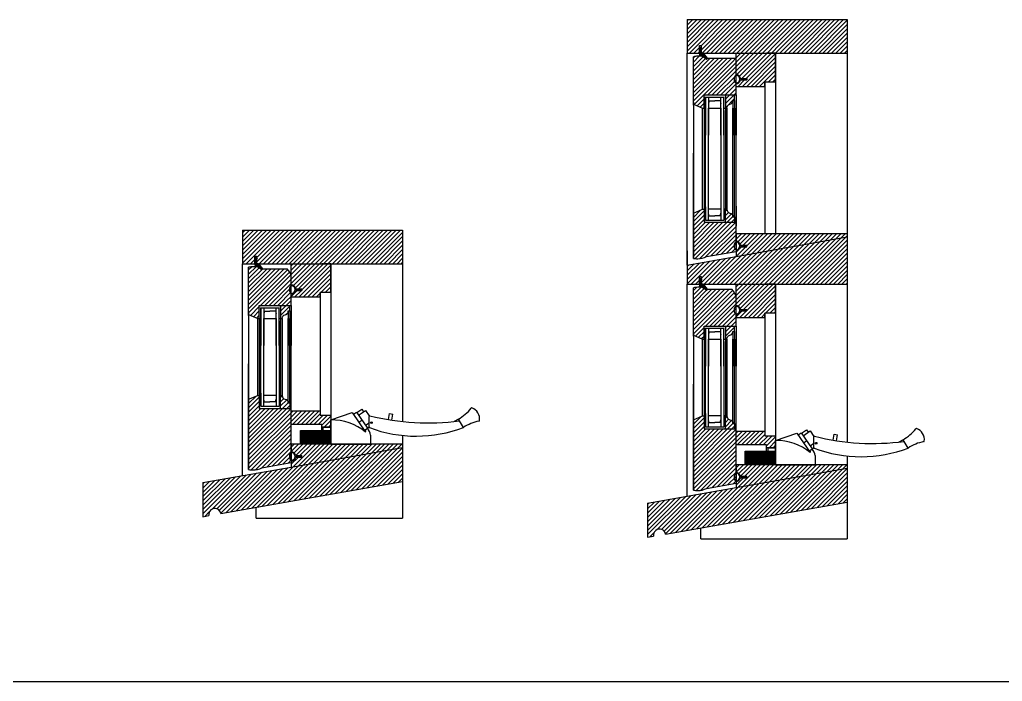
# Model space of a CAD drawing. Header units: inches. Extents: x 1985 to 11287, y 379 to 3234.
# Drawn here: x 8971.28 to 9011.59, y 1719.92 to 1747.06 of the extents above; entities that cross this region are included whole.
import ezdxf

# ---------------------------------------------------------------- set-up
doc = ezdxf.new("R2010")
doc.units = ezdxf.units.IN
doc.header["$MEASUREMENT"] = 0
for name, color, linetype in [('glass 99', 6, 'CONTINUOUS'), ('glazing tape 99', 7, 'CONTINUOUS'), ('hardware 99', 94, 'CONTINUOUS'), ('hatch 99', 1, 'CONTINUOUS'), ('separation 99', 3, 'CONTINUOUS'), ('weatherstripping 99', 5, 'CONTINUOUS'), ('wood detail 99', 7, 'CONTINUOUS')]:
    doc.layers.add(name, color=color, linetype=linetype)
pattern_1 = [(45, (8567.92054, 1741.58993), (-0.088388348, 0.088388348), [])]

msp = doc.modelspace()

# ---------------------------------------------------------------- hatches: boundary and pattern name
at = {"layer": 'glazing tape 99'}
h = msp.add_hatch(color=256, dxfattribs=at)
h.paths.add_polyline_path([(8999.412384, 1743.430444), (8999.349884, 1743.430444), (8999.349884, 1743.966158), (8999.412384, 1743.966158)])
h.paths.add_polyline_path([(9000.224884, 1743.430444), (9000.162384, 1743.430444), (9000.162384, 1743.966158), (9000.224884, 1743.966158)])
h = msp.add_hatch(color=256, dxfattribs=at)
h.paths.add_polyline_path([(8999.412384, 1739.280562), (8999.349884, 1739.280562), (8999.349884, 1738.744848), (8999.412384, 1738.744848)])
h.paths.add_polyline_path([(9000.224884, 1739.280562), (9000.162384, 1739.280562), (9000.162384, 1738.744848), (9000.224884, 1738.744848)])
h = msp.add_hatch(color=256, dxfattribs=at)
h.paths.add_polyline_path([(8981.171791, 1734.799268), (8981.109291, 1734.799268), (8981.109291, 1735.334982), (8981.171791, 1735.334982)])
h.paths.add_polyline_path([(8981.984291, 1734.799268), (8981.921791, 1734.799268), (8981.921791, 1735.334982), (8981.984291, 1735.334982)])
h = msp.add_hatch(color=256, dxfattribs=at)
h.paths.add_polyline_path([(8999.412384, 1733.956237), (8999.349884, 1733.956237), (8999.349884, 1734.491952), (8999.412384, 1734.491952)])
h.paths.add_polyline_path([(9000.224884, 1733.956237), (9000.162384, 1733.956237), (9000.162384, 1734.491952), (9000.224884, 1734.491952)])
h = msp.add_hatch(color=256, dxfattribs=at)
h.paths.add_polyline_path([(8981.171791, 1731.649386), (8981.109291, 1731.649386), (8981.109291, 1731.113672), (8981.171791, 1731.113672)])
h.paths.add_polyline_path([(8981.984291, 1731.649386), (8981.921791, 1731.649386), (8981.921791, 1731.113672), (8981.984291, 1731.113672)])
h = msp.add_hatch(color=256, dxfattribs=at)
h.paths.add_polyline_path([(8999.412384, 1730.806356), (8999.349884, 1730.806356), (8999.349884, 1730.270641), (8999.412384, 1730.270641)])
h.paths.add_polyline_path([(9000.224884, 1730.806356), (9000.162384, 1730.806356), (9000.162384, 1730.270641), (9000.224884, 1730.270641)])
at = {"layer": 'hardware 99'}
h = msp.add_hatch(dxfattribs=at)
h.set_pattern_fill('HONEY', color=256, scale=0.25, style=0)
h.set_pattern_definition([(0, (8579.83213, 1480.44146), (0.046875, 0.0270632937), [0.03125, -0.0625]), (120, (8579.83213, 1480.44146), (-0.0468749999, 0.027063294), [0.03125, -0.0625]), (60, (8579.83213, 1480.44146), (1e-10, 0.0541265877), [-0.0625, 0.03125])])
h.paths.add_polyline_path([(8982.796791, 1730.207934), (8982.796791, 1729.645434), (8984.046791, 1729.645434), (8984.046791, 1730.207934)])
h = msp.add_hatch(dxfattribs=at)
h.set_pattern_fill('HONEY', color=256, scale=0.25, style=0)
h.set_pattern_definition([(0, (8598.07272, 1479.59843), (0.046875, 0.0270632937), [0.03125, -0.0625]), (120, (8598.07272, 1479.59843), (-0.0468749999, 0.027063294), [0.03125, -0.0625]), (60, (8598.07272, 1479.59843), (1e-10, 0.0541265877), [-0.0625, 0.03125])])
h.paths.add_polyline_path([(9001.037384, 1729.364904), (9001.037384, 1728.802404), (9002.287384, 1728.802404), (9002.287384, 1729.364904)])
at = {"layer": 'hatch 99'}
h = msp.add_hatch(dxfattribs=at)
h.set_pattern_fill('ANSI31', color=256, style=0)
h.set_pattern_definition(pattern_1)
h.paths.add_polyline_path([(8998.662384, 1747.055444), (8998.662384, 1745.680444), (8999.162433, 1745.680444), (8999.162433, 1745.992944), (8999.232433, 1745.992944), (8999.232433, 1745.680444), (9005.224884, 1745.680444), (9005.224884, 1747.055444)])
h.paths.add_polyline_path([(9000.662384, 1745.680444), (9000.662384, 1744.930444), (9000.662384, 1744.804994, -0.365977382), (9000.847261, 1744.648744), (9001.099884, 1744.648744), (9001.099884, 1744.586244), (9000.847261, 1744.586244, -0.365977382), (9000.662384, 1744.429994), (9000.662384, 1744.305444), (9001.849884, 1744.305444), (9001.849884, 1744.492944), (9002.287384, 1744.492944), (9002.287384, 1745.680444)])
h.paths.add_polyline_path([(9000.662384, 1745.180444), (9000.662384, 1745.471753), (8999.47453, 1745.471753, 0.141972216), (8999.092188, 1745.553825, 0.035496617), (8998.912384, 1745.536758), (8998.912384, 1743.591158), (8999.287384, 1743.430444), (8999.349884, 1743.430444), (8999.349884, 1743.966158), (9000.662384, 1743.966158)])
h.paths.add_polyline_path([(9000.224884, 1743.966158), (9000.224884, 1743.430444), (9000.287384, 1743.430444, -0.375199902), (9000.412384, 1743.586694, 0.375199902), (9000.537384, 1743.742944), (9000.599884, 1743.742944), (9000.599884, 1743.966158)])
h = msp.add_hatch(dxfattribs=at)
h.set_pattern_fill('ANSI31', color=256, style=0)
h.set_pattern_definition(pattern_1)
h.paths.add_polyline_path([(9000.537384, 1738.968062), (9000.537384, 1738.981184, 0.350781055), (9000.412384, 1739.124312, -0.375199902), (9000.287384, 1739.280562), (9000.224884, 1739.280562), (9000.224884, 1738.744848), (9000.599884, 1738.744848), (9000.599884, 1738.968062)])
h.paths.add_polyline_path([(9000.662384, 1737.552219), (9000.662384, 1738.27661), (9000.662384, 1738.744848), (8999.349884, 1738.744848), (8999.349884, 1739.280562), (8999.287384, 1739.280562), (8998.912384, 1739.119848), (8998.912384, 1739.039491), (8998.912384, 1737.266806, 0.035496617), (8999.092188, 1737.24974, 0.12567906), (8999.455163, 1737.339354)])
h.paths.add_polyline_path([(9005.224884, 1738.143585), (9005.224884, 1738.27661), (9000.662384, 1738.27661), (9000.662384, 1737.96411, -0.365977382), (9000.847261, 1737.80786), (9001.099884, 1737.80786), (9001.099884, 1737.74536), (9000.847261, 1737.74536, -0.365977382), (9000.662384, 1737.58911), (9000.662384, 1737.339093)])
h.paths.add_polyline_path([(9000.662384, 1737.339093), (8998.662384, 1736.986439), (8998.662384, 1736.206237), (8999.162433, 1736.206237), (8999.162433, 1736.518737), (8999.232433, 1736.518737), (8999.232433, 1736.206237), (9005.224884, 1736.206237), (9005.224884, 1737.956237), (9005.224884, 1738.143585)])
h.paths.add_polyline_path([(9001.099884, 1735.174537), (9001.099884, 1735.112037), (9000.847261, 1735.112037, -0.365977382), (9000.662384, 1734.955787), (9000.662384, 1734.831237), (9001.849884, 1734.831237), (9001.849884, 1735.018737), (9002.287384, 1735.018737), (9002.287384, 1736.206237), (9000.662384, 1736.206237), (9000.662384, 1735.456237), (9000.662384, 1735.330787, -0.365977382), (9000.847261, 1735.174537)])
h.paths.add_polyline_path([(9000.662384, 1734.491952), (9000.662384, 1735.622546, 0.215250437), (9000.493103, 1735.997546), (8999.47453, 1735.997546, 0.141972216), (8999.092188, 1736.079618, 0.035496617), (8998.912384, 1736.062552), (8998.912384, 1734.116952), (8999.287384, 1733.956237), (8999.349884, 1733.956237), (8999.349884, 1734.491952)])
h.paths.add_polyline_path([(9000.537384, 1734.268737), (9000.599884, 1734.268737), (9000.599884, 1734.491952), (9000.224884, 1734.491952), (9000.224884, 1733.956237), (9000.287384, 1733.956237, -0.375199902), (9000.412384, 1734.112487, 0.350781059), (9000.537384, 1734.255615)])
h = msp.add_hatch(dxfattribs=at)
h.set_pattern_fill('ANSI31', color=256, style=0)
h.set_pattern_definition(pattern_1)
h.paths.add_polyline_path([(8986.984291, 1737.049268), (8986.984291, 1738.424268), (8980.421791, 1738.424268), (8980.421791, 1737.049268), (8980.92184, 1737.049268), (8980.92184, 1737.361768), (8980.99184, 1737.361768), (8980.99184, 1737.049268)])
h.paths.add_polyline_path([(8982.421791, 1737.049268), (8982.421791, 1736.299268), (8982.421791, 1736.173818, -0.365977382), (8982.606669, 1736.017568), (8982.859291, 1736.017568), (8982.859291, 1735.955068), (8982.606669, 1735.955068, -0.365977382), (8982.421791, 1735.798818), (8982.421791, 1735.674268), (8983.609291, 1735.674268), (8983.609291, 1735.861768), (8984.046791, 1735.861768), (8984.046791, 1737.049268)])
h.paths.add_polyline_path([(8982.421791, 1735.334982), (8982.421791, 1736.465577, 0.215250437), (8982.25251, 1736.840577), (8981.233938, 1736.840577, 0.141972216), (8980.851595, 1736.922648, 0.035496617), (8980.671791, 1736.905582), (8980.671791, 1734.959982), (8981.046791, 1734.799268), (8981.109291, 1734.799268), (8981.109291, 1735.334982)])
h.paths.add_polyline_path([(8981.984291, 1735.334982), (8981.984291, 1734.799268), (8982.046791, 1734.799268, -0.375199902), (8982.171791, 1734.955518, 0.375199902), (8982.296791, 1735.111768), (8982.359291, 1735.111768), (8982.359291, 1735.334982)])
h = msp.add_hatch(dxfattribs=at)
h.set_pattern_fill('ANSI31', color=256, style=0)
h.set_pattern_definition(pattern_1)
h.paths.add_polyline_path([(8982.359291, 1731.113672), (8982.359291, 1731.336886), (8982.296791, 1731.336886), (8982.296791, 1731.350008, 0.350781055), (8982.171791, 1731.493136, -0.375199902), (8982.046791, 1731.649386), (8981.984291, 1731.649386), (8981.984291, 1731.113672)])
h.paths.add_polyline_path([(8982.421791, 1731.113672), (8981.109291, 1731.113672), (8981.109291, 1731.649386), (8981.046791, 1731.649386), (8980.671791, 1731.488672), (8980.671791, 1731.408314), (8980.671791, 1728.60573, 0.035496617), (8980.851595, 1728.588663, 0.12567906), (8981.214571, 1728.678277), (8982.421791, 1728.891143), (8982.421791, 1729.645434)])
h.paths.add_polyline_path([(8983.671791, 1730.457934), (8983.671791, 1730.345434), (8984.046791, 1730.345434), (8984.046791, 1730.832934), (8983.609291, 1730.832934), (8983.609291, 1731.020434), (8982.421791, 1731.020434), (8982.421791, 1730.832934), (8982.421791, 1730.457934)])
h.paths.add_polyline_path([(8986.984291, 1729.512408), (8986.984291, 1729.645434), (8982.421791, 1729.645434), (8982.421791, 1729.332934, -0.365977382), (8982.606669, 1729.176684), (8982.859291, 1729.176684), (8982.859291, 1729.114184), (8982.606669, 1729.114184, -0.365977382), (8982.421791, 1728.957934), (8982.421791, 1728.707917)])
h.paths.add_polyline_path([(8982.421791, 1728.707917), (8978.796791, 1728.068731), (8978.796791, 1726.67252), (8979.040852, 1726.715554, -1), (8979.533256, 1726.802378), (8986.984291, 1728.116197), (8986.984291, 1729.512408)])
h = msp.add_hatch(dxfattribs=at)
h.set_pattern_fill('ANSI31', color=256, style=0)
h.set_pattern_definition(pattern_1)
h.paths.add_polyline_path([(9000.224884, 1730.270641), (9000.599884, 1730.270641), (9000.599884, 1730.493856), (9000.537384, 1730.493856), (9000.537384, 1730.506978, 0.350781055), (9000.412384, 1730.650106, -0.375199902), (9000.287384, 1730.806356), (9000.224884, 1730.806356)])
h.paths.add_polyline_path([(8998.912384, 1727.762699, 0.035496617), (8999.092188, 1727.745633, 0.12567906), (8999.455163, 1727.835247), (9000.662384, 1728.048113), (9000.662384, 1728.802404), (9000.662384, 1730.270641), (8999.349884, 1730.270641), (8999.349884, 1730.806356), (8999.287384, 1730.806356), (8998.912384, 1730.645641), (8998.912384, 1730.565284)])
h.paths.add_polyline_path([(9001.912384, 1729.614904), (9001.912384, 1729.502404), (9002.287384, 1729.502404), (9002.287384, 1729.989904), (9001.849884, 1729.989904), (9001.849884, 1730.177404), (9000.662384, 1730.177404), (9000.662384, 1729.989904), (9000.662384, 1729.614904)])
h.paths.add_polyline_path([(9000.662384, 1728.802404), (9000.662384, 1728.489904, -0.365977382), (9000.847261, 1728.333654), (9001.099884, 1728.333654), (9001.099884, 1728.271154), (9000.847261, 1728.271154, -0.365977382), (9000.662384, 1728.114904), (9000.662384, 1727.864886), (9005.224884, 1728.669378), (9005.224884, 1728.802404)])
h.paths.add_polyline_path([(9000.662384, 1727.864886), (8997.037384, 1727.225701), (8997.037384, 1725.829489), (8997.281444, 1725.872524, -1), (8997.773848, 1725.959348), (9005.224884, 1727.273166), (9005.224884, 1728.669378)])
at = {"layer": 'weatherstripping 99'}
h = msp.add_hatch(dxfattribs=at)
h.set_pattern_fill('HONEY', color=256, scale=0.25, angle=-90, style=0)
h.set_pattern_definition([(90, (8739.681088, 1324.903494), (0.0270632938, 0.046875), [0.03125, -0.0625]), (330, (8739.681088, 1324.903494), (0.027063294, -0.0468749999), [0.03125, -0.0625]), (30, (8739.681088, 1324.903494), (0.0541265877, 1e-10), [-0.0625, 0.03125])])
h.paths.add_polyline_path([(8999.323237, 1745.674219, 0.232445164), (8999.31057, 1745.680444), (8999.240933, 1745.680444, -0.414213562), (8999.224933, 1745.696444), (8999.224933, 1745.813444), (8999.256433, 1745.886487), (8999.197558, 1745.927566, 0.153488459), (8999.188403, 1745.930444), (8999.178433, 1745.930444, 0.414213562), (8999.162433, 1745.914444), (8999.162433, 1745.626717, 0.256161577), (8999.16983, 1745.613227), (8999.445601, 1745.437352, 0.35180203), (8999.465518, 1745.439529), (8999.477484, 1745.451495, 0.377155593), (8999.478837, 1745.472583)])
h = msp.add_hatch(dxfattribs=at)
h.set_pattern_fill('HONEY', color=256, scale=0.25, angle=-90, style=0)
h.set_pattern_definition([(90, (8721.440496, 1316.272318), (0.0270632938, 0.046875), [0.03125, -0.0625]), (330, (8721.440496, 1316.272318), (0.027063294, -0.0468749999), [0.03125, -0.0625]), (30, (8721.440496, 1316.272318), (0.0541265877, 1e-10), [-0.0625, 0.03125])])
h.paths.add_polyline_path([(8981.082644, 1737.043043, 0.232445164), (8981.069977, 1737.049268), (8981.00034, 1737.049268, -0.414213562), (8980.98434, 1737.065268), (8980.98434, 1737.182268), (8981.01584, 1737.255311), (8980.956966, 1737.296389, 0.153488459), (8980.94781, 1737.299268), (8980.93784, 1737.299268, 0.414213562), (8980.92184, 1737.283268), (8980.92184, 1736.995541, 0.256161577), (8980.929237, 1736.98205), (8981.205008, 1736.806176, 0.35180203), (8981.224925, 1736.808352), (8981.236891, 1736.820318, 0.377155593), (8981.238244, 1736.841407)])
h = msp.add_hatch(dxfattribs=at)
h.set_pattern_fill('HONEY', color=256, scale=0.25, angle=-90, style=0)
h.set_pattern_definition([(90, (8739.681088, 1315.429288), (0.0270632938, 0.046875), [0.03125, -0.0625]), (330, (8739.681088, 1315.429288), (0.027063294, -0.0468749999), [0.03125, -0.0625]), (30, (8739.681088, 1315.429288), (0.0541265877, 1e-10), [-0.0625, 0.03125])])
h.paths.add_polyline_path([(8999.323237, 1736.200012, 0.232445164), (8999.31057, 1736.206237), (8999.240933, 1736.206237, -0.414213562), (8999.224933, 1736.222237), (8999.224933, 1736.339237), (8999.256433, 1736.41228), (8999.197558, 1736.453359, 0.153488459), (8999.188403, 1736.456237), (8999.178433, 1736.456237, 0.414213562), (8999.162433, 1736.440237), (8999.162433, 1736.15251, 0.256161577), (8999.16983, 1736.13902), (8999.445601, 1735.963146, 0.35180203), (8999.465518, 1735.965322), (8999.477484, 1735.977288, 0.377155593), (8999.478837, 1735.998377)])

# ---------------------------------------------------------------- linework, layer by layer
at = {"layer": 'glass 99'}
for p, q in [((8999.412384, 1743.872408), (8999.412384, 1742.323326)), ((8999.412384, 1743.336694), (8999.412384, 1743.872408)), ((8999.412384, 1743.872408), (9000.162384, 1743.872408)), ((8999.537384, 1743.872408), (8999.537384, 1742.323326)), ((8999.567375, 1743.730539), (8999.537384, 1743.622756)), ((8999.567375, 1743.730539), (8999.787384, 1743.730539)), ((9000.007392, 1743.730539), (8999.787384, 1743.730539)), ((9000.007392, 1743.730539), (9000.037384, 1743.622756)), ((9000.037384, 1742.323326), (9000.037384, 1743.872408)), ((9000.162384, 1742.323326), (9000.162384, 1743.872408)), ((8999.412384, 1738.838598), (8999.412384, 1743.336694)), ((8999.537384, 1738.838598), (8999.537384, 1743.430444)), ((8999.537384, 1743.430444), (9000.037384, 1743.430444)), ((9000.037384, 1743.430444), (9000.037384, 1738.838598)), ((9000.162384, 1743.336694), (9000.162384, 1738.838598)), ((8999.412384, 1739.374312), (8999.412384, 1738.838598)), ((9000.037384, 1739.280562), (8999.537384, 1739.280562)), ((8999.567375, 1739.016182), (8999.537384, 1739.123965)), ((8999.567375, 1739.016182), (8999.787384, 1739.016182)), ((9000.007392, 1739.016182), (8999.787384, 1739.016182)), ((9000.007392, 1739.016182), (9000.037384, 1739.123965)), ((8999.412384, 1738.838598), (9000.162384, 1738.838598)), ((8981.171791, 1735.241232), (8981.171791, 1733.69215)), ((8981.171791, 1734.705518), (8981.171791, 1735.241232)), ((8981.171791, 1735.241232), (8981.921791, 1735.241232)), ((8981.296791, 1735.241232), (8981.296791, 1733.69215)), ((8981.796791, 1733.69215), (8981.796791, 1735.241232)), ((8981.921791, 1733.69215), (8981.921791, 1735.241232)), ((8981.326783, 1735.099362), (8981.296791, 1734.991579)), ((8981.326783, 1735.099362), (8981.546791, 1735.099362)), ((8981.7668, 1735.099362), (8981.546791, 1735.099362)), ((8981.7668, 1735.099362), (8981.796791, 1734.991579)), ((8981.171791, 1731.207422), (8981.171791, 1734.705518)), ((8981.296791, 1731.207422), (8981.296791, 1734.799268)), ((8981.296791, 1734.799268), (8981.796791, 1734.799268)), ((8981.796791, 1734.799268), (8981.796791, 1731.207422)), ((8981.921791, 1734.705518), (8981.921791, 1731.207422)), ((8999.412384, 1734.398202), (8999.412384, 1732.849119)), ((8999.412384, 1733.862487), (8999.412384, 1734.398202)), ((8999.412384, 1734.398202), (9000.162384, 1734.398202)), ((8999.537384, 1734.398202), (8999.537384, 1732.849119)), ((8999.567375, 1734.256332), (8999.537384, 1734.148549)), ((8999.567375, 1734.256332), (8999.787384, 1734.256332)), ((9000.007392, 1734.256332), (8999.787384, 1734.256332)), ((9000.007392, 1734.256332), (9000.037384, 1734.148549)), ((9000.037384, 1732.849119), (9000.037384, 1734.398202)), ((9000.162384, 1732.849119), (9000.162384, 1734.398202)), ((8999.412384, 1730.364391), (8999.412384, 1733.862487)), ((8999.537384, 1730.364391), (8999.537384, 1733.956237)), ((8999.537384, 1733.956237), (9000.037384, 1733.956237)), ((9000.037384, 1733.956237), (9000.037384, 1730.364391)), ((9000.162384, 1733.862487), (9000.162384, 1730.364391)), ((8981.171791, 1731.743136), (8981.171791, 1731.207422)), ((8981.796791, 1731.649386), (8981.296791, 1731.649386)), ((8981.171791, 1731.207422), (8981.921791, 1731.207422)), ((8981.326783, 1731.385006), (8981.296791, 1731.492788)), ((8981.326783, 1731.385006), (8981.546791, 1731.385006)), ((8981.7668, 1731.385006), (8981.546791, 1731.385006)), ((8981.7668, 1731.385006), (8981.796791, 1731.492788)), ((8999.412384, 1730.900106), (8999.412384, 1730.364391)), ((9000.037384, 1730.806356), (8999.537384, 1730.806356)), ((8999.567375, 1730.541975), (8999.537384, 1730.649758)), ((8999.567375, 1730.541975), (8999.787384, 1730.541975)), ((9000.007392, 1730.541975), (8999.787384, 1730.541975)), ((9000.007392, 1730.541975), (9000.037384, 1730.649758)), ((8999.412384, 1730.364391), (9000.162384, 1730.364391))]:
    msp.add_line(p, q, dxfattribs=at)
at = {"layer": 'hardware 99'}
for p, q in [((8984.046791, 1730.645434), (8984.921791, 1730.945434)), ((8984.921791, 1730.945434), (8985.466791, 1730.145434)), ((8984.969085, 1730.876012), (8985.093052, 1730.960465)), ((8985.093052, 1730.960465), (8985.543465, 1730.299308)), ((8985.107127, 1730.939804), (8985.313738, 1731.080558)), ((8985.177504, 1730.836498), (8985.46676, 1731.033554)), ((8985.313738, 1731.080558), (8985.384116, 1730.977252)), ((8985.46676, 1731.033554), (8985.619971, 1730.808656)), ((8986.408562, 1730.654078), (8986.443253, 1730.898886)), ((8986.443253, 1730.898886), (8986.581868, 1730.879243)), ((8986.546791, 1730.631716), (8986.581868, 1730.879243)), ((8985.194291, 1730.545434), (8985.318258, 1730.629886)), ((8985.459012, 1730.423275), (8985.609291, 1730.525653)), ((8985.609291, 1730.353666), (8985.609291, 1730.785706)), ((8989.275062, 1730.674228), (8989.105175, 1730.579247)), ((8989.484291, 1730.332934), (8989.275062, 1730.674228)), ((8982.796791, 1729.645434), (8982.796791, 1730.207934)), ((8982.796791, 1730.207934), (8984.046791, 1730.207934)), ((8983.734291, 1730.207934), (8983.734291, 1730.345434)), ((8983.734291, 1730.345434), (8984.046791, 1730.345434)), ((8985.419498, 1730.214856), (8985.610564, 1730.34502)), ((9002.287384, 1729.802404), (9003.162384, 1730.102404)), ((9003.162384, 1730.102404), (9003.707384, 1729.302404)), ((9003.209677, 1730.032982), (9003.333644, 1730.117434)), ((9003.333644, 1730.117434), (9003.784057, 1729.456278)), ((9003.34772, 1730.096773), (9003.554331, 1730.237527)), ((9003.418097, 1729.993468), (9003.707353, 1730.190523)), ((9003.554331, 1730.237527), (9003.624708, 1730.134222)), ((9003.707353, 1730.190523), (9003.860564, 1729.965626)), ((9004.649154, 1729.811048), (9004.683846, 1730.055855)), ((9004.683846, 1730.055855), (9004.822461, 1730.036212)), ((9004.787384, 1729.788685), (9004.822461, 1730.036212)), ((8984.046791, 1729.645434), (8982.796791, 1729.645434)), ((9003.434884, 1729.702404), (9003.558851, 1729.786856)), ((9003.699605, 1729.580245), (9003.849884, 1729.682622)), ((9003.849884, 1729.510636), (9003.849884, 1729.942675)), ((9007.515654, 1729.831197), (9007.345768, 1729.736216)), ((9007.724884, 1729.489904), (9007.515654, 1729.831197)), ((9001.037384, 1728.802404), (9001.037384, 1729.364904)), ((9001.037384, 1729.364904), (9002.287384, 1729.364904)), ((9001.974884, 1729.364904), (9001.974884, 1729.502404)), ((9001.974884, 1729.502404), (9002.287384, 1729.502404)), ((9003.66009, 1729.371825), (9003.851157, 1729.501989)), ((9002.287384, 1728.802404), (9001.037384, 1728.802404))]:
    msp.add_line(p, q, dxfattribs=at)
at = {"layer": 'hardware 99', "linetype": 'Continuous'}
for p, q in [((8984.046791, 1729.645434), (8984.046791, 1730.645434)), ((8984.046791, 1729.645434), (8984.046791, 1730.645434)), ((8985.671791, 1730.020434), (8985.671791, 1729.645434)), ((8984.046791, 1729.645434), (8985.671791, 1729.645434)), ((9002.287384, 1728.802404), (9002.287384, 1729.802404)), ((9002.287384, 1728.802404), (9002.287384, 1729.802404)), ((9003.912384, 1729.177404), (9003.912384, 1728.802404)), ((9002.287384, 1728.802404), (9003.912384, 1728.802404))]:
    msp.add_line(p, q, dxfattribs=at)
at = {"layer": 'hardware 99'}
for centre in [(8985.708794, 1730.530147), (9003.949387, 1729.687117)]:
    msp.add_circle(centre, 0.034449, dxfattribs=at)
for centre, radius, start, end in [((8985.639291, 1730.785706), 0.03, 75.7826662, 180), ((8988.0226, 1740.192481), 9.673998, 255.7826662, 277.6905277), ((8988.38561, 1732.231225), 1.793144, 299.7376336, 321.8901844), ((8989.819946, 1731.105824), 0.03, 68.9141163, 141.3772068), ((8989.64574, 1730.671581), 0.49788, 31.0305248, 68.1872996), ((8989.650098, 1730.664472), 0.49788, 354.83335, 31.9901248), ((8984.059131, 1728.414078), 2.23139, 50.8875344, 90.3168407), ((8990.468324, 1728.833919), 1.793144, 101.1304652, 123.2830159), ((8990.116114, 1730.622717), 0.03, 281.6434428, 354.1065333), ((8985.396153, 1730.194085), 0.085771, 325.4437645, 36.9526448), ((8985.140107, 1729.931504), 0.539071, 9.4954638, 42.4631586), ((8985.639291, 1730.353666), 0.03, 180, 249.403531), ((8987.546791, 1735.429437), 5.452362, 249.403531, 290.8149319), ((9006.626203, 1731.388195), 1.793144, 299.7376336, 321.8901844), ((9008.060539, 1730.262793), 0.03, 68.9141163, 141.3772068), ((9007.886333, 1729.828551), 0.49788, 31.0305248, 68.1872996), ((9007.890691, 1729.821442), 0.49788, 354.83335, 31.9901248), ((9002.299723, 1727.571047), 2.23139, 50.8875344, 90.3168407), ((9003.879884, 1729.942675), 0.03, 75.7826662, 180), ((9006.263192, 1739.349451), 9.673998, 255.7826662, 277.6905277), ((9008.708916, 1727.990889), 1.793144, 101.1304652, 123.2830159), ((9008.356707, 1729.779687), 0.03, 281.6434428, 354.1065333), ((9003.636745, 1729.351054), 0.085771, 325.4437645, 36.9526448), ((9003.380699, 1729.088473), 0.539071, 9.4954638, 42.4631586), ((9003.879884, 1729.510636), 0.03, 180, 249.403531), ((9005.787384, 1734.586407), 5.452362, 249.403531, 290.8149319)]:
    msp.add_arc(centre, radius, start, end, dxfattribs=at)
at = {"layer": 'separation 99'}
msp.add_line((8916.275899, 1719.921555), (9047.87246, 1719.921555), dxfattribs=at)
at = {"layer": 'weatherstripping 99'}
for p, q in [((8999.162433, 1745.914444), (8999.162433, 1745.626717)), ((8999.178433, 1745.930444), (8999.188403, 1745.930444)), ((8999.197558, 1745.927566), (8999.256433, 1745.886487)), ((8999.256433, 1745.886487), (8999.224933, 1745.813444)), ((8999.224933, 1745.813444), (8999.224933, 1745.696444)), ((8999.445601, 1745.437352), (8999.16983, 1745.613227)), ((8999.31057, 1745.680444), (8999.240933, 1745.680444)), ((8999.323237, 1745.674219), (8999.478837, 1745.472583)), ((8999.465518, 1745.439529), (8999.477484, 1745.451495)), ((9001.099884, 1744.617494), (9000.818634, 1744.617494)), ((9001.099884, 1737.77661), (9000.818634, 1737.77661)), ((8980.92184, 1737.283268), (8980.92184, 1736.995541)), ((8980.93784, 1737.299268), (8980.94781, 1737.299268)), ((8980.956966, 1737.296389), (8981.01584, 1737.255311)), ((8981.01584, 1737.255311), (8980.98434, 1737.182268)), ((8981.205008, 1736.806176), (8980.929237, 1736.98205)), ((8980.98434, 1737.182268), (8980.98434, 1737.065268)), ((8981.069977, 1737.049268), (8981.00034, 1737.049268)), ((8981.082644, 1737.043043), (8981.238244, 1736.841407)), ((8981.224925, 1736.808352), (8981.236891, 1736.820318)), ((8999.162433, 1736.440237), (8999.162433, 1736.15251)), ((8999.178433, 1736.456237), (8999.188403, 1736.456237)), ((8999.197558, 1736.453359), (8999.256433, 1736.41228)), ((8999.445601, 1735.963146), (8999.16983, 1736.13902)), ((8999.256433, 1736.41228), (8999.224933, 1736.339237)), ((8999.224933, 1736.339237), (8999.224933, 1736.222237)), ((8999.31057, 1736.206237), (8999.240933, 1736.206237)), ((8999.323237, 1736.200012), (8999.478837, 1735.998377)), ((8982.859291, 1735.986318), (8982.578041, 1735.986318)), ((8999.465518, 1735.965322), (8999.477484, 1735.977288)), ((9001.099884, 1735.143287), (9000.818634, 1735.143287)), ((8982.859291, 1729.145434), (8982.578041, 1729.145434)), ((9001.099884, 1728.302404), (9000.818634, 1728.302404))]:
    msp.add_line(p, q, dxfattribs=at)
for centre, radius, start, end in [((8999.178433, 1745.914444), 0.016, 90, 180), ((8999.188403, 1745.914444), 0.016, 55.0954375, 90), ((8999.178433, 1745.626717), 0.016, 180, 237.4720979), ((8999.240933, 1745.696444), 0.016, 180, 270), ((8999.31057, 1745.664444), 0.016, 37.6569919, 90), ((8999.454204, 1745.450842), 0.016, 237.4720979, 315), ((8999.46617, 1745.462808), 0.016, 315, 37.6569919), ((9000.831771, 1744.617494), 0.25, 150.0887142, 209.9112858), ((9000.669247, 1744.710992), 0.0625, 85.8019524, 150.0887142), ((9000.669247, 1744.523996), 0.0625, 209.9112858, 274.1980476), ((9000.662384, 1744.617494), 0.15625, 274.1980476, 85.8019524), ((9000.831771, 1737.77661), 0.25, 150.0887142, 209.9112858), ((9000.669247, 1737.870109), 0.0625, 85.8019524, 150.0887142), ((9000.669247, 1737.683112), 0.0625, 209.9112858, 274.1980476), ((9000.662384, 1737.77661), 0.15625, 274.1980476, 85.8019524), ((8980.93784, 1737.283268), 0.016, 90, 180), ((8980.94781, 1737.283268), 0.016, 55.0954375, 90), ((8980.93784, 1736.995541), 0.016, 180, 237.4720979), ((8981.00034, 1737.065268), 0.016, 180, 270), ((8981.069977, 1737.033268), 0.016, 37.6569919, 90), ((8981.225577, 1736.831632), 0.016, 315, 37.6569919), ((8981.213611, 1736.819666), 0.016, 237.4720979, 315), ((8999.178433, 1736.440237), 0.016, 90, 180), ((8999.188403, 1736.440237), 0.016, 55.0954375, 90), ((8982.591179, 1735.986318), 0.25, 150.0887142, 209.9112858), ((8982.428654, 1736.079816), 0.0625, 85.8019524, 150.0887142), ((8982.421791, 1735.986318), 0.15625, 274.1980476, 85.8019524), ((8999.178433, 1736.15251), 0.016, 180, 237.4720979), ((8999.240933, 1736.222237), 0.016, 180, 270), ((8999.31057, 1736.190237), 0.016, 37.6569919, 90), ((8982.428654, 1735.892819), 0.0625, 209.9112858, 274.1980476), ((8999.454204, 1735.976636), 0.016, 237.4720979, 315), ((8999.46617, 1735.988602), 0.016, 315, 37.6569919), ((9000.831771, 1735.143287), 0.25, 150.0887142, 209.9112858), ((9000.669247, 1735.236786), 0.0625, 85.8019524, 150.0887142), ((9000.662384, 1735.143287), 0.15625, 274.1980476, 85.8019524), ((9000.669247, 1735.049789), 0.0625, 209.9112858, 274.1980476), ((8982.591179, 1729.145434), 0.25, 150.0887142, 209.9112858), ((8982.428654, 1729.238932), 0.0625, 85.8019524, 150.0887142), ((8982.421791, 1729.145434), 0.15625, 274.1980476, 85.8019524), ((8982.428654, 1729.051936), 0.0625, 209.9112858, 274.1980476), ((9000.831771, 1728.302404), 0.25, 150.0887142, 209.9112858), ((9000.669247, 1728.395902), 0.0625, 85.8019524, 150.0887142), ((9000.662384, 1728.302404), 0.15625, 274.1980476, 85.8019524), ((9000.669247, 1728.208905), 0.0625, 209.9112858, 274.1980476)]:
    msp.add_arc(centre, radius, start, end, dxfattribs=at)
at = {"layer": 'wood detail 99'}
for p, q in [((8998.662384, 1747.055444), (8998.662384, 1745.680444)), ((8998.662384, 1747.055444), (9005.224884, 1747.055444)), ((9005.224884, 1747.055444), (9005.224884, 1737.956237)), ((8999.162433, 1745.680444), (8999.162433, 1745.992944)), ((8999.162433, 1745.992944), (8999.232433, 1745.992944)), ((8999.232433, 1745.992944), (8999.232433, 1745.680444)), ((8998.662384, 1736.986439), (8998.662384, 1745.680444)), ((8998.662384, 1745.680444), (8999.162433, 1745.680444)), ((8998.912384, 1743.555444), (8998.912384, 1745.536758)), ((8999.232433, 1745.680444), (9005.224884, 1745.680444)), ((8999.47453, 1745.471753), (9000.662384, 1745.471753)), ((9000.662384, 1744.930444), (9000.662384, 1745.680444)), ((9000.662384, 1745.680444), (9002.287384, 1745.680444)), ((9002.287384, 1745.680444), (9001.912384, 1745.680444)), ((9002.287384, 1745.680444), (9002.287384, 1745.180444)), ((9002.287384, 1744.492944), (9002.287384, 1745.680444)), ((9000.662384, 1743.966158), (9000.662384, 1745.180444)), ((9002.287384, 1745.180444), (9002.287384, 1739.40161)), ((9001.849884, 1744.492944), (9001.849884, 1738.27661)), ((9001.849884, 1744.305444), (9001.849884, 1744.492944)), ((9002.287384, 1744.492944), (9001.849884, 1744.492944)), ((9001.849884, 1744.305444), (9000.662384, 1744.305444)), ((8999.349884, 1743.430444), (8999.349884, 1743.966158)), ((9000.537384, 1743.742944), (9000.537384, 1742.323326)), ((9000.599884, 1743.742944), (9000.599884, 1742.323326)), ((9000.662384, 1743.966158), (9000.662384, 1742.323326)), ((8998.912384, 1743.671515), (8998.912384, 1742.323326)), ((8998.912384, 1743.555444), (8998.912384, 1739.119848)), ((8999.287384, 1739.280562), (8999.287384, 1743.430444)), ((8999.287384, 1743.430444), (8999.412384, 1743.430444)), ((8999.349884, 1743.430444), (8999.349884, 1739.280562)), ((9000.162384, 1743.430444), (9000.287384, 1743.430444)), ((9000.224884, 1743.430444), (9000.224884, 1739.280562)), ((9000.287384, 1743.430444), (9000.287384, 1739.280562)), ((9000.537384, 1738.968062), (9000.537384, 1743.430444)), ((9000.599884, 1738.968062), (9000.599884, 1743.430444)), ((9000.662384, 1738.744848), (9000.662384, 1743.430444)), ((8998.912384, 1739.039491), (8998.912384, 1741.57898)), ((8999.287384, 1739.280562), (8999.349884, 1739.280562)), ((8999.412384, 1739.280562), (8999.349884, 1739.280562)), ((8999.349884, 1739.280562), (8999.349884, 1738.744848)), ((9000.224884, 1739.280562), (9000.162384, 1739.280562)), ((9000.662384, 1739.40161), (9000.662384, 1738.58911)), ((9001.849884, 1739.58911), (9001.849884, 1739.40161)), ((9002.287384, 1739.40161), (9002.287384, 1738.27661)), ((8998.912384, 1739.161716), (8998.912384, 1737.266806)), ((8998.912384, 1737.266806), (8998.912384, 1739.161716)), ((9000.662384, 1737.66274), (9000.662384, 1738.744848)), ((8980.421791, 1738.424268), (8980.421791, 1737.049268)), ((8980.421791, 1738.424268), (8986.984291, 1738.424268)), ((8986.984291, 1738.424268), (8986.984291, 1737.049268)), ((9000.662384, 1738.27661), (9000.662384, 1737.339093)), ((9005.224884, 1738.27661), (9000.662384, 1738.27661)), ((9000.662384, 1737.339093), (9005.224884, 1738.143585)), ((9005.224884, 1737.956237), (9005.224884, 1736.206237)), ((8980.92184, 1737.049268), (8980.92184, 1737.361768)), ((8980.92184, 1737.361768), (8980.99184, 1737.361768)), ((8980.99184, 1737.361768), (8980.99184, 1737.049268)), ((8998.662384, 1737.581237), (8998.662384, 1736.206237)), ((8998.662384, 1736.986439), (9000.662384, 1737.339093)), ((8999.455163, 1737.339354), (9000.662384, 1737.552219)), ((8980.421791, 1728.355263), (8980.421791, 1737.049268)), ((8980.421791, 1737.049268), (8980.92184, 1737.049268)), ((8980.671791, 1734.924268), (8980.671791, 1736.905582)), ((8980.99184, 1737.049268), (8986.984291, 1737.049268)), ((8981.233938, 1736.840577), (8982.25251, 1736.840577)), ((8982.421791, 1736.299268), (8982.421791, 1737.049268)), ((8982.421791, 1737.049268), (8984.046791, 1737.049268)), ((8984.046791, 1737.049268), (8983.671791, 1737.049268)), ((8984.046791, 1737.049268), (8984.046791, 1736.549268)), ((8984.046791, 1735.861768), (8984.046791, 1737.049268)), ((8986.984291, 1737.049268), (8986.984291, 1730.574365)), ((8982.421791, 1735.334982), (8982.421791, 1736.549268)), ((8984.046791, 1736.549268), (8984.046791, 1730.832934)), ((8999.162433, 1736.206237), (8999.162433, 1736.518737)), ((8999.162433, 1736.518737), (8999.232433, 1736.518737)), ((8999.232433, 1736.518737), (8999.232433, 1736.206237)), ((8998.662384, 1727.512232), (8998.662384, 1736.206237)), ((8998.662384, 1736.206237), (8999.162433, 1736.206237)), ((8998.912384, 1734.081237), (8998.912384, 1736.062552)), ((8999.232433, 1736.206237), (9005.224884, 1736.206237)), ((9000.662384, 1735.456237), (9000.662384, 1736.206237)), ((9000.662384, 1736.206237), (9002.287384, 1736.206237)), ((9002.287384, 1736.206237), (9001.912384, 1736.206237)), ((9002.287384, 1736.206237), (9002.287384, 1735.706237)), ((9002.287384, 1735.018737), (9002.287384, 1736.206237)), ((9005.224884, 1736.206237), (9005.224884, 1729.731334)), ((8983.609291, 1735.674268), (8982.421791, 1735.674268)), ((8983.609291, 1735.861768), (8983.609291, 1731.020434)), ((8983.609291, 1735.674268), (8983.609291, 1735.861768)), ((8984.046791, 1735.861768), (8983.609291, 1735.861768)), ((8999.47453, 1735.997546), (9000.493103, 1735.997546)), ((9000.662384, 1734.491952), (9000.662384, 1735.706237)), ((9002.287384, 1735.706237), (9002.287384, 1729.989904)), ((8981.109291, 1734.799268), (8981.109291, 1735.334982)), ((8982.421791, 1735.334982), (8982.421791, 1733.69215)), ((8980.671791, 1735.040339), (8980.671791, 1733.69215)), ((8980.671791, 1734.924268), (8980.671791, 1731.488672)), ((8982.296791, 1735.111768), (8982.296791, 1733.69215)), ((8982.359291, 1735.111768), (8982.359291, 1733.69215)), ((9001.849884, 1734.831237), (9000.662384, 1734.831237)), ((9001.849884, 1735.018737), (9001.849884, 1730.177404)), ((9001.849884, 1734.831237), (9001.849884, 1735.018737)), ((9002.287384, 1735.018737), (9001.849884, 1735.018737)), ((8981.046791, 1731.649386), (8981.046791, 1734.799268)), ((8981.046791, 1734.799268), (8981.171791, 1734.799268)), ((8981.109291, 1734.799268), (8981.109291, 1731.649386)), ((8981.921791, 1734.799268), (8982.046791, 1734.799268)), ((8981.984291, 1734.799268), (8981.984291, 1731.649386)), ((8982.046791, 1734.799268), (8982.046791, 1731.649386)), ((8982.296791, 1731.336886), (8982.296791, 1734.799268)), ((8982.359291, 1731.336886), (8982.359291, 1734.799268)), ((8982.421791, 1731.113672), (8982.421791, 1734.799268)), ((8999.349884, 1733.956237), (8999.349884, 1734.491952)), ((9000.662384, 1734.491952), (9000.662384, 1732.849119)), ((8998.912384, 1734.197309), (8998.912384, 1732.849119)), ((8998.912384, 1734.081237), (8998.912384, 1730.645641)), ((9000.537384, 1734.268737), (9000.537384, 1732.849119)), ((9000.599884, 1734.268737), (9000.599884, 1732.849119)), ((8999.287384, 1730.806356), (8999.287384, 1733.956237)), ((8999.287384, 1733.956237), (8999.412384, 1733.956237)), ((8999.349884, 1733.956237), (8999.349884, 1730.806356)), ((9000.162384, 1733.956237), (9000.287384, 1733.956237)), ((9000.224884, 1733.956237), (9000.224884, 1730.806356)), ((9000.287384, 1733.956237), (9000.287384, 1730.806356)), ((9000.537384, 1730.493856), (9000.537384, 1733.956237)), ((9000.599884, 1730.493856), (9000.599884, 1733.956237)), ((9000.662384, 1730.270641), (9000.662384, 1733.956237)), ((8980.671791, 1731.408314), (8980.671791, 1732.947804)), ((8998.912384, 1730.565284), (8998.912384, 1732.104774)), ((8981.046791, 1731.649386), (8981.109291, 1731.649386)), ((8981.171791, 1731.649386), (8981.109291, 1731.649386)), ((8981.109291, 1731.649386), (8981.109291, 1731.113672)), ((8981.984291, 1731.649386), (8981.921791, 1731.649386)), ((8980.671791, 1731.53054), (8980.671791, 1728.60573)), ((8980.671791, 1728.60573), (8980.671791, 1731.53054)), ((8982.421791, 1729.031563), (8982.421791, 1731.113672)), ((8982.421791, 1730.832934), (8982.421791, 1731.020434)), ((8982.421791, 1731.020434), (8983.609291, 1731.020434)), ((8983.609291, 1731.020434), (8983.609291, 1730.832934)), ((8983.609291, 1730.832934), (8984.046791, 1730.832934)), ((8984.046791, 1730.832934), (8984.046791, 1729.645434)), ((8999.287384, 1730.806356), (8999.349884, 1730.806356)), ((8999.412384, 1730.806356), (8999.349884, 1730.806356)), ((8999.349884, 1730.806356), (8999.349884, 1730.270641)), ((9000.224884, 1730.806356), (9000.162384, 1730.806356)), ((8983.671791, 1730.457934), (8982.421791, 1730.457934)), ((8983.671791, 1729.645434), (8983.671791, 1730.457934)), ((8998.912384, 1730.687509), (8998.912384, 1727.762699)), ((8998.912384, 1727.762699), (8998.912384, 1730.687509)), ((8984.046791, 1730.345434), (8983.671791, 1730.345434)), ((8986.984291, 1730.006168), (8986.984291, 1726.606397)), ((9000.662384, 1728.188533), (9000.662384, 1730.270641)), ((9000.662384, 1729.989904), (9000.662384, 1730.177404)), ((9000.662384, 1730.177404), (9001.849884, 1730.177404)), ((9001.849884, 1730.177404), (9001.849884, 1729.989904)), ((9001.849884, 1729.989904), (9002.287384, 1729.989904)), ((9002.287384, 1729.989904), (9002.287384, 1728.802404)), ((8982.421791, 1729.645434), (8982.421791, 1728.707917)), ((8986.984291, 1729.645434), (8982.421791, 1729.645434)), ((8984.046791, 1729.645434), (8983.421791, 1729.645434)), ((9001.912384, 1729.614904), (9000.662384, 1729.614904)), ((9001.912384, 1728.802404), (9001.912384, 1729.614904)), ((8982.421791, 1728.707917), (8986.984291, 1729.512408)), ((9002.287384, 1729.502404), (9001.912384, 1729.502404)), ((8981.214571, 1728.678277), (8982.421791, 1728.891143)), ((9000.662384, 1728.802404), (9000.662384, 1727.864886)), ((9005.224884, 1728.802404), (9000.662384, 1728.802404)), ((9002.287384, 1728.802404), (9001.662384, 1728.802404)), ((9005.224884, 1729.163138), (9005.224884, 1725.763367)), ((8978.796791, 1728.068731), (8982.421791, 1728.707917)), ((9000.662384, 1727.864886), (9005.224884, 1728.669378)), ((8978.796791, 1728.068731), (8978.796791, 1726.67252)), ((8979.533256, 1726.802378), (8986.984291, 1728.116197)), ((8999.455163, 1727.835247), (9000.662384, 1728.048113)), ((8997.037384, 1727.225701), (9000.662384, 1727.864886)), ((8997.037384, 1727.225701), (8997.037384, 1725.829489)), ((8997.773848, 1725.959348), (9005.224884, 1727.273166)), ((8980.984291, 1726.606397), (8980.984291, 1727.058235)), ((8978.796791, 1726.67252), (8979.040852, 1726.715554)), ((8980.984291, 1726.606397), (8986.984291, 1726.606397)), ((8999.224884, 1725.763367), (8999.224884, 1726.215205)), ((8997.037384, 1725.829489), (8997.281444, 1725.872524)), ((8999.224884, 1725.763367), (9005.224884, 1725.763367))]:
    msp.add_line(p, q, dxfattribs=at)
at = {"layer": 'wood detail 99', "color": 7}
for p, q in [((9000.847261, 1744.648744), (9001.099884, 1744.648744)), ((9000.847261, 1744.586244), (9001.099884, 1744.586244)), ((9001.099884, 1744.648744), (9001.099884, 1744.586244)), ((8999.349884, 1743.966158), (9000.662384, 1743.966158)), ((8998.912384, 1743.591158), (8999.287384, 1743.430444)), ((8998.912384, 1739.119848), (8999.287384, 1739.280562)), ((8999.349884, 1738.744848), (9000.662384, 1738.744848)), ((9000.847261, 1737.80786), (9001.099884, 1737.80786)), ((9000.847261, 1737.74536), (9001.099884, 1737.74536)), ((9001.099884, 1737.74536), (9001.099884, 1737.80786)), ((8982.606669, 1736.017568), (8982.859291, 1736.017568)), ((8982.606669, 1735.955068), (8982.859291, 1735.955068)), ((8982.859291, 1736.017568), (8982.859291, 1735.955068)), ((8981.109291, 1735.334982), (8982.421791, 1735.334982)), ((8980.671791, 1734.959982), (8981.046791, 1734.799268)), ((9000.847261, 1735.174537), (9001.099884, 1735.174537)), ((9000.847261, 1735.112037), (9001.099884, 1735.112037)), ((9001.099884, 1735.174537), (9001.099884, 1735.112037)), ((8999.349884, 1734.491952), (9000.662384, 1734.491952)), ((8998.912384, 1734.116952), (8999.287384, 1733.956237)), ((8980.671791, 1731.488672), (8981.046791, 1731.649386)), ((8981.109291, 1731.113672), (8982.421791, 1731.113672)), ((8998.912384, 1730.645641), (8999.287384, 1730.806356)), ((8999.349884, 1730.270641), (9000.662384, 1730.270641)), ((8982.606669, 1729.176684), (8982.859291, 1729.176684)), ((8982.859291, 1729.114184), (8982.859291, 1729.176684)), ((8982.606669, 1729.114184), (8982.859291, 1729.114184)), ((9000.847261, 1728.333654), (9001.099884, 1728.333654)), ((9000.847261, 1728.271154), (9001.099884, 1728.271154)), ((9001.099884, 1728.271154), (9001.099884, 1728.333654))]:
    msp.add_line(p, q, dxfattribs=at)
for points in [[(9000.224884, 1743.966158), (9000.224884, 1743.430444), (9000.287384, 1743.430444, -0.375199902), (9000.412384, 1743.586694, 0.375199902), (9000.537384, 1743.742944), (9000.599884, 1743.742944), (9000.599884, 1743.966158)], [(9000.224884, 1738.744848), (9000.224884, 1739.280562), (9000.287384, 1739.280562, 0.375199902), (9000.412384, 1739.124312, -0.375199902), (9000.537384, 1738.968062), (9000.599884, 1738.968062), (9000.599884, 1738.744848)], [(8981.984291, 1735.334982), (8981.984291, 1734.799268), (8982.046791, 1734.799268, -0.375199902), (8982.171791, 1734.955518, 0.375199902), (8982.296791, 1735.111768), (8982.359291, 1735.111768), (8982.359291, 1735.334982)], [(9000.224884, 1734.491952), (9000.224884, 1733.956237), (9000.287384, 1733.956237, -0.375199902), (9000.412384, 1734.112487, 0.375199902), (9000.537384, 1734.268737), (9000.599884, 1734.268737), (9000.599884, 1734.491952)], [(8981.984291, 1731.113672), (8981.984291, 1731.649386), (8982.046791, 1731.649386, 0.375199902), (8982.171791, 1731.493136, -0.375199902), (8982.296791, 1731.336886), (8982.359291, 1731.336886), (8982.359291, 1731.113672)], [(9000.224884, 1730.270641), (9000.224884, 1730.806356), (9000.287384, 1730.806356, 0.375199902), (9000.412384, 1730.650106, -0.375199902), (9000.537384, 1730.493856), (9000.599884, 1730.493856), (9000.599884, 1730.270641)]]:
    msp.add_lwpolyline(points, format="xyb", dxfattribs=at)
at = {"layer": 'wood detail 99'}
for centre, radius, start, end in [((8999.122331, 1744.28054), 1.273642, 91.3561309, 99.4879419), ((8999.141752, 1744.85309), 0.702485, 61.7242348, 94.0458655), ((8999.122331, 1738.523025), 1.273642, 260.5120581, 268.6438691), ((8999.098232, 1738.005171), 0.755455, 269.5416337, 298.194921), ((8980.881738, 1735.649363), 1.273642, 91.3561309, 99.4879419), ((8980.901159, 1736.221914), 0.702485, 61.7242348, 94.0458655), ((8981.921791, 1736.465577), 0.5, 0, 48.5903779), ((8999.122331, 1734.806333), 1.273642, 91.3561309, 99.4879419), ((8999.141752, 1735.378883), 0.702485, 61.7242348, 94.0458655), ((9000.162384, 1735.622546), 0.5, 0, 48.5903779), ((8980.881738, 1729.861948), 1.273642, 260.5120581, 268.6438691), ((8980.857639, 1729.344094), 0.755455, 269.5416337, 298.194921), ((8999.122331, 1729.018918), 1.273642, 260.5120581, 268.6438691), ((8999.098232, 1728.501064), 0.755455, 269.5416337, 298.194921), ((8979.287054, 1726.758966), 0.25, 10, 190), ((8997.527646, 1725.915936), 0.25, 10, 190)]:
    msp.add_arc(centre, radius, start, end, dxfattribs=at)
at = {"layer": 'wood detail 99', "color": 7}
for centre, start, end in [((9000.662384, 1744.617494), 9.5940682, 90), ((9000.662384, 1744.617494), 270, 350.4059318), ((9000.662384, 1737.77661), 9.5940682, 90), ((9000.662384, 1737.77661), 270, 350.4059318), ((8982.421791, 1735.986318), 9.5940682, 90), ((8982.421791, 1735.986318), 270, 350.4059318), ((9000.662384, 1735.143287), 9.5940682, 90), ((9000.662384, 1735.143287), 270, 350.4059318), ((8982.421791, 1729.145434), 9.5940682, 90), ((8982.421791, 1729.145434), 270, 350.4059318), ((9000.662384, 1728.302404), 9.5940682, 90), ((9000.662384, 1728.302404), 270, 350.4059318)]:
    msp.add_arc(centre, 0.1875, start, end, dxfattribs=at)

doc.saveas('drawing.dxf')
